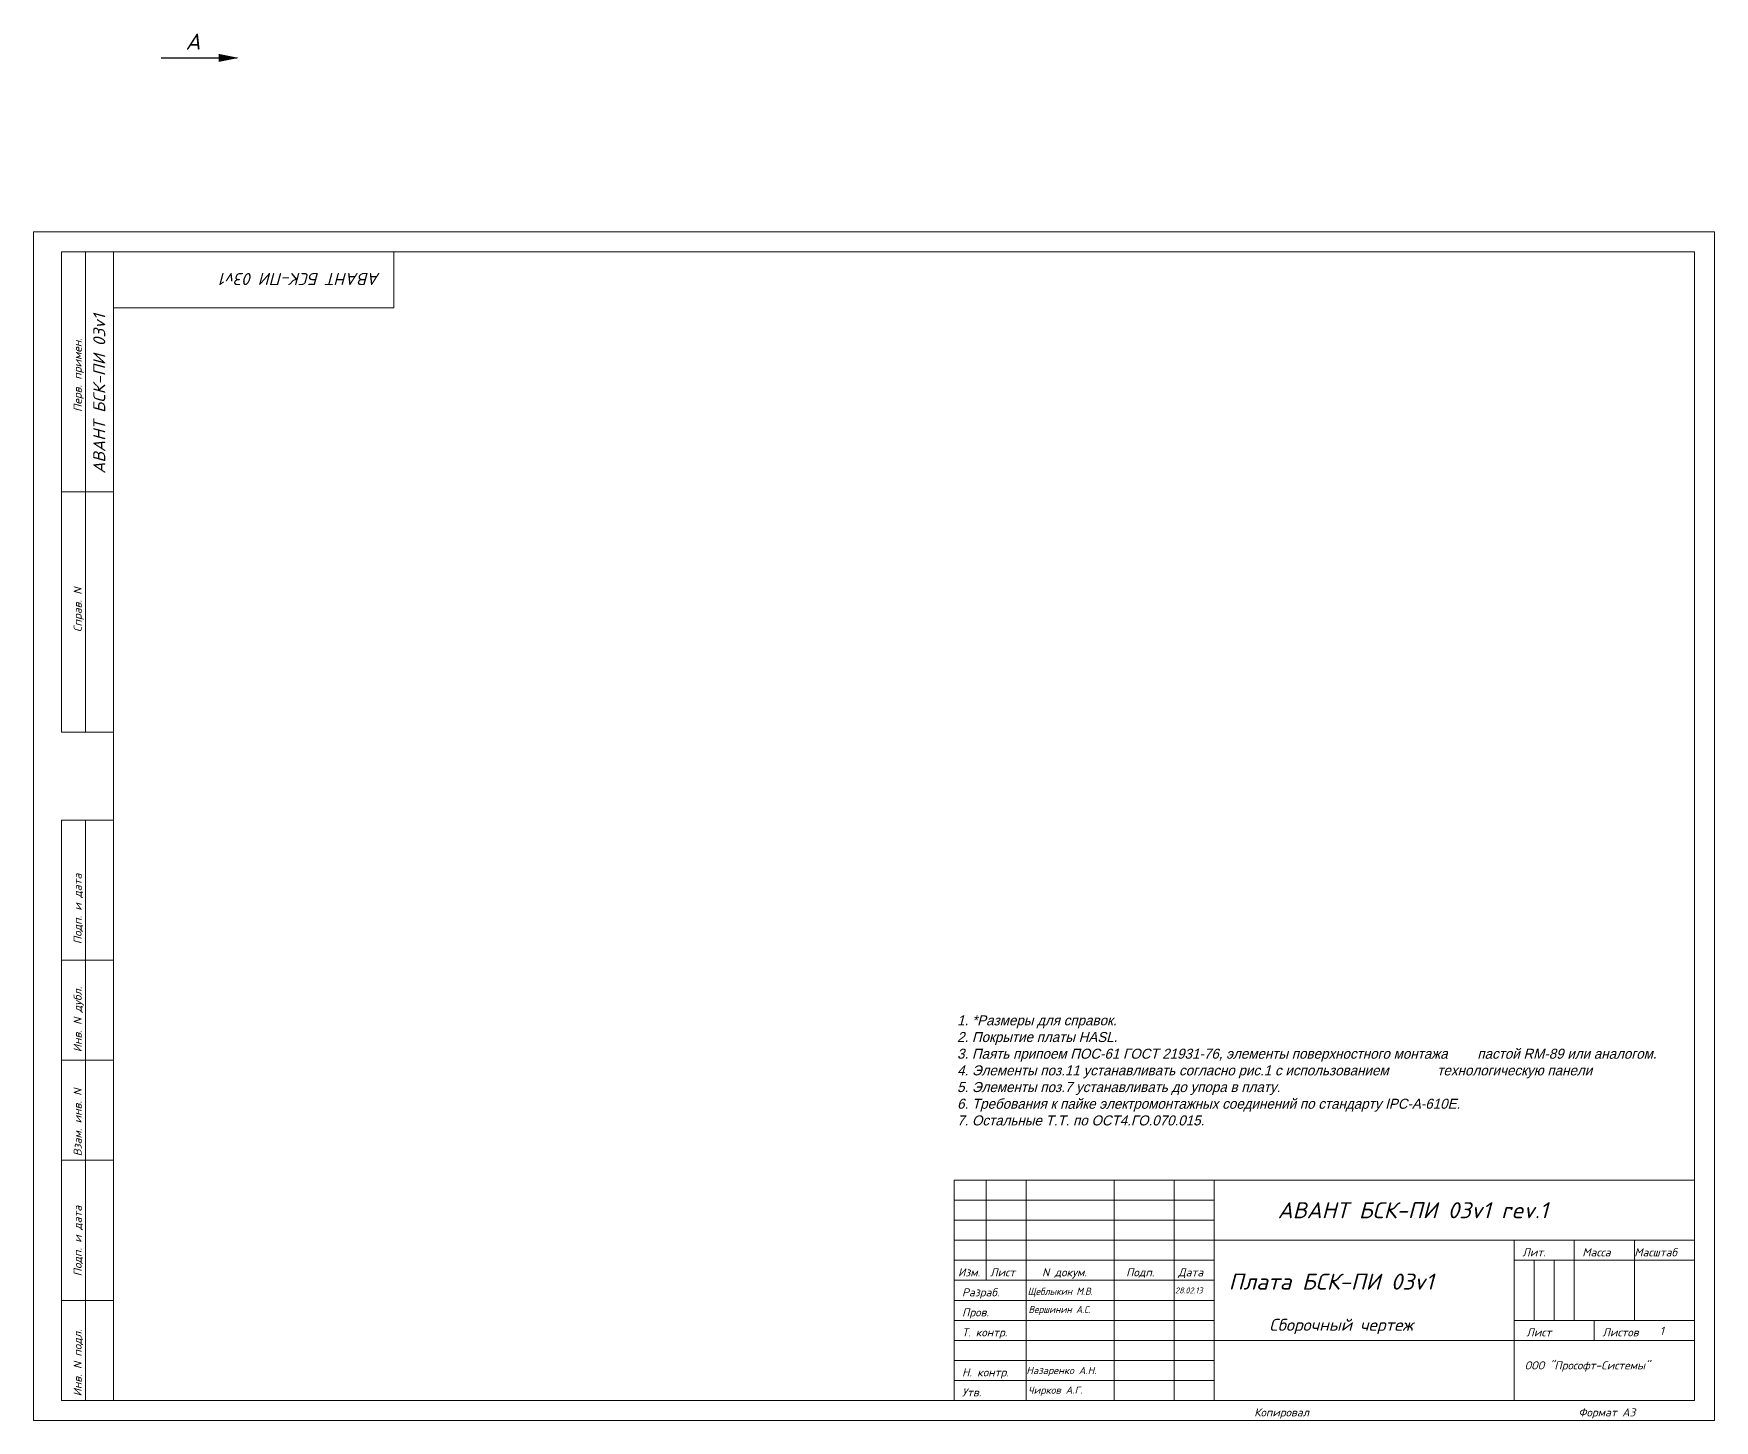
# Model space of a CAD drawing. Extents: x 618 to 1362, y -488 to -141.
# Drawn here: x 617.6 to 1037.6, y -488 to -141.4 of the extents above; entities that cross this region are included whole.
import ezdxf

# ---------------------------------------------------------------- set-up
doc = ezdxf.new("R2010")
doc.units = 0
doc.header["$MEASUREMENT"] = 0
doc.layers.add('Board', color=7, linetype='Continuous')
doc.layers.add('РАМКА', color=7, linetype='Continuous', lineweight=0)
doc.styles.add('ADRF1', font='romans', dxfattribs={"oblique": 15})

# ---------------------------------------------------------------- blocks, each defined once
blk = doc.blocks.new('РАМКА')
at = {"layer": 'РАМКА'}
for p, q in [((0, 297), (0, 0)), ((420, 297), (0, 297)), ((420, 0), (420, 297)), ((7, 172), (7, 292)), ((20, 292), (7, 292)), ((13, 172), (13, 292)), ((20, 292), (415, 292)), ((20, 5), (20, 292)), ((90, 278), (90, 292)), ((415, 292), (415, 5)), ((20, 278), (90, 278)), ((20, 232), (7, 232)), ((20, 172), (7, 172)), ((7, 5), (7, 150)), ((20, 150), (7, 150)), ((13, 5), (13, 150)), ((20, 115), (7, 115)), ((20, 90), (7, 90)), ((20, 65), (7, 65)), ((230, 60), (230, 5)), ((415, 60), (230, 60)), ((238, 60), (238, 35)), ((248, 60), (248, 5)), ((270, 60), (270, 5)), ((285, 60), (285, 5)), ((295, 60), (295, 5)), ((230, 55), (295, 55)), ((230, 50), (295, 50)), ((230, 45), (415, 45)), ((370, 45), (370, 5)), ((385, 45), (385, 25)), ((400, 45), (400, 25)), ((230, 40), (295, 40)), ((370, 40), (415, 40)), ((375, 40), (375, 25)), ((380, 40), (380, 25)), ((230, 35), (295, 35)), ((20, 30), (7, 30)), ((230, 30), (295, 30)), ((230, 25), (295, 25)), ((370, 25), (415, 25)), ((390, 25), (390, 20)), ((230, 20), (415, 20)), ((230, 15), (295, 15)), ((230, 10), (295, 10)), ((20, 5), (7, 5)), ((415, 5), (20, 5)), ((0, 0), (420, 0))]:
    blk.add_line(p, q, dxfattribs=at)
at = {"layer": 'РАМКА', "style": 'ADRF1', "oblique": 15}
for s, p in [('Перв. примен.', (12, 252)), ('Справ. N', (12, 197)), ('Подп. и дата', (12, 119)), ('Инв. N дубл.', (12, 92)), ('Взам. инв. N', (12, 66)), ('Подп. и дата', (12, 36)), ('Инв. N подл.', (12, 6))]:
    blk.add_text(s, height=2, rotation=90, dxfattribs=at).set_placement(p)
for s, p in [('Лит.', (372, 41)), ('Масса', (387, 41)), ('Масштаб', (400, 41)), ('Изм.', (231, 36)), ('Лист', (239, 36)), ('N докум.', (252, 36)), ('Подп.', (273, 36)), ('Дата', (286, 36)), ('Разраб.', (232, 31)), ('Пров.', (232, 26)), ('Т. контр.', (232, 21)), ('Лист', (373, 21)), ('Листов', (392, 21)), ('Н. контр.', (232, 11)), ('Утв.', (232, 6)), ('Копировал', (305, 1)), ('Формат A3', (386, 1))]:
    blk.add_text(s, height=2, dxfattribs=at).set_placement(p)

msp = doc.modelspace()

# ---------------------------------------------------------------- linework, layer by layer
at = {"linetype": 'Continuous', "const_width": 0.125}
msp.add_lwpolyline([(665.1244, -147.6318, 1), (664.9994, -147.6318, 1)], format="xyb", close=True, dxfattribs=at)
at = {"layer": 'Board', "linetype": 'Continuous'}
msp.add_line((649.5, -147.5), (668.4335, -147.5), dxfattribs=at)
at = {"layer": 'Board'}
msp.add_solid([(663.8543, -148.5), (663.8543, -146.5), (668.8543, -147.5)], dxfattribs=at)

# ---------------------------------------------------------------- block references
at = {"layer": 'РАМКА'}
msp.add_blockref('РАМКА', (617.5991, -487.9781), dxfattribs=at)

# ---------------------------------------------------------------- texts
at = {"layer": 'Board', "linetype": 'Continuous', "insert": (655.5515, -141.4323), "char_height": 4, "width": 8, "attachment_point": 1, "style": 'ADRF1'}
msp.add_mtext('A', dxfattribs=at)
at = {"layer": 'Board', "linetype": 'Continuous', "insert": (848.3638, -386.7651), "char_height": 2.5, "width": 180.700783, "attachment_point": 1}
msp.add_mtext('{\\Q15;1. *Размеры для справок.\\P2. Покрытие платы HASL.\\P3. Паять припоем ПОС-61 ГОСТ 21931-76, элементы поверхностного монтажа     ^Iпастой RM-89 или аналогом.\\P4. Элементы поз.11 устанавливать согласно рис.1 с использованием     ^Iтехнологическую панели\\P5. Элементы поз.7 устанавливать до упора в плату.\\P6. Требования к пайке электромонтажных соединений по стандарту IPC-A-610E.\\P7. Остальные Т.Т. по ОСТ4.ГО.070.015.}', dxfattribs=at)
at = {"layer": 'РАМКА', "style": 'ADRF1', "oblique": 15}
for rotation, p in [(180, (704.2461, -201.2575)), (90, (635.5026, -251.4286))]:
    msp.add_text('АВАНТ БСК-ПИ 03v1', height=3, rotation=rotation, dxfattribs=at).set_placement(p)
for s, height, p in [('АВАНТ БСК-ПИ 03v1 rev.1', 4, (928.4691, -437.4634)), ('Плата БСК-ПИ 03v1', 4, (916.223, -455.3048)), ('Сборочный чертеж', 3, (926.3661, -465.596)), ('1', 2, (1023.9669, -466.5901)), ('ООО "Прософт-Системы"', 2, (990.2047, -475.2302)), ('Назаренко А.Н.', 1.8, (865.6607, -476.4096)), ('Чирков А.Г.', 1.8, (866.1092, -481.3115))]:
    msp.add_text(s, height=height, dxfattribs=at).set_placement(p)
at = {"layer": 'РАМКА', "style": 'ADRF1', "oblique": 15, "width": 0.9}
for s, height, p in [('Щеблыкин М.В.', 1.8, (865.9902, -456.6329)), ('28.02.13', 1.5, (902.8183, -456.2586)), ('Вершинин А.С.', 1.8, (866.1993, -461.1634))]:
    msp.add_text(s, height=height, dxfattribs=at).set_placement(p)

doc.saveas('drawing.dxf')
